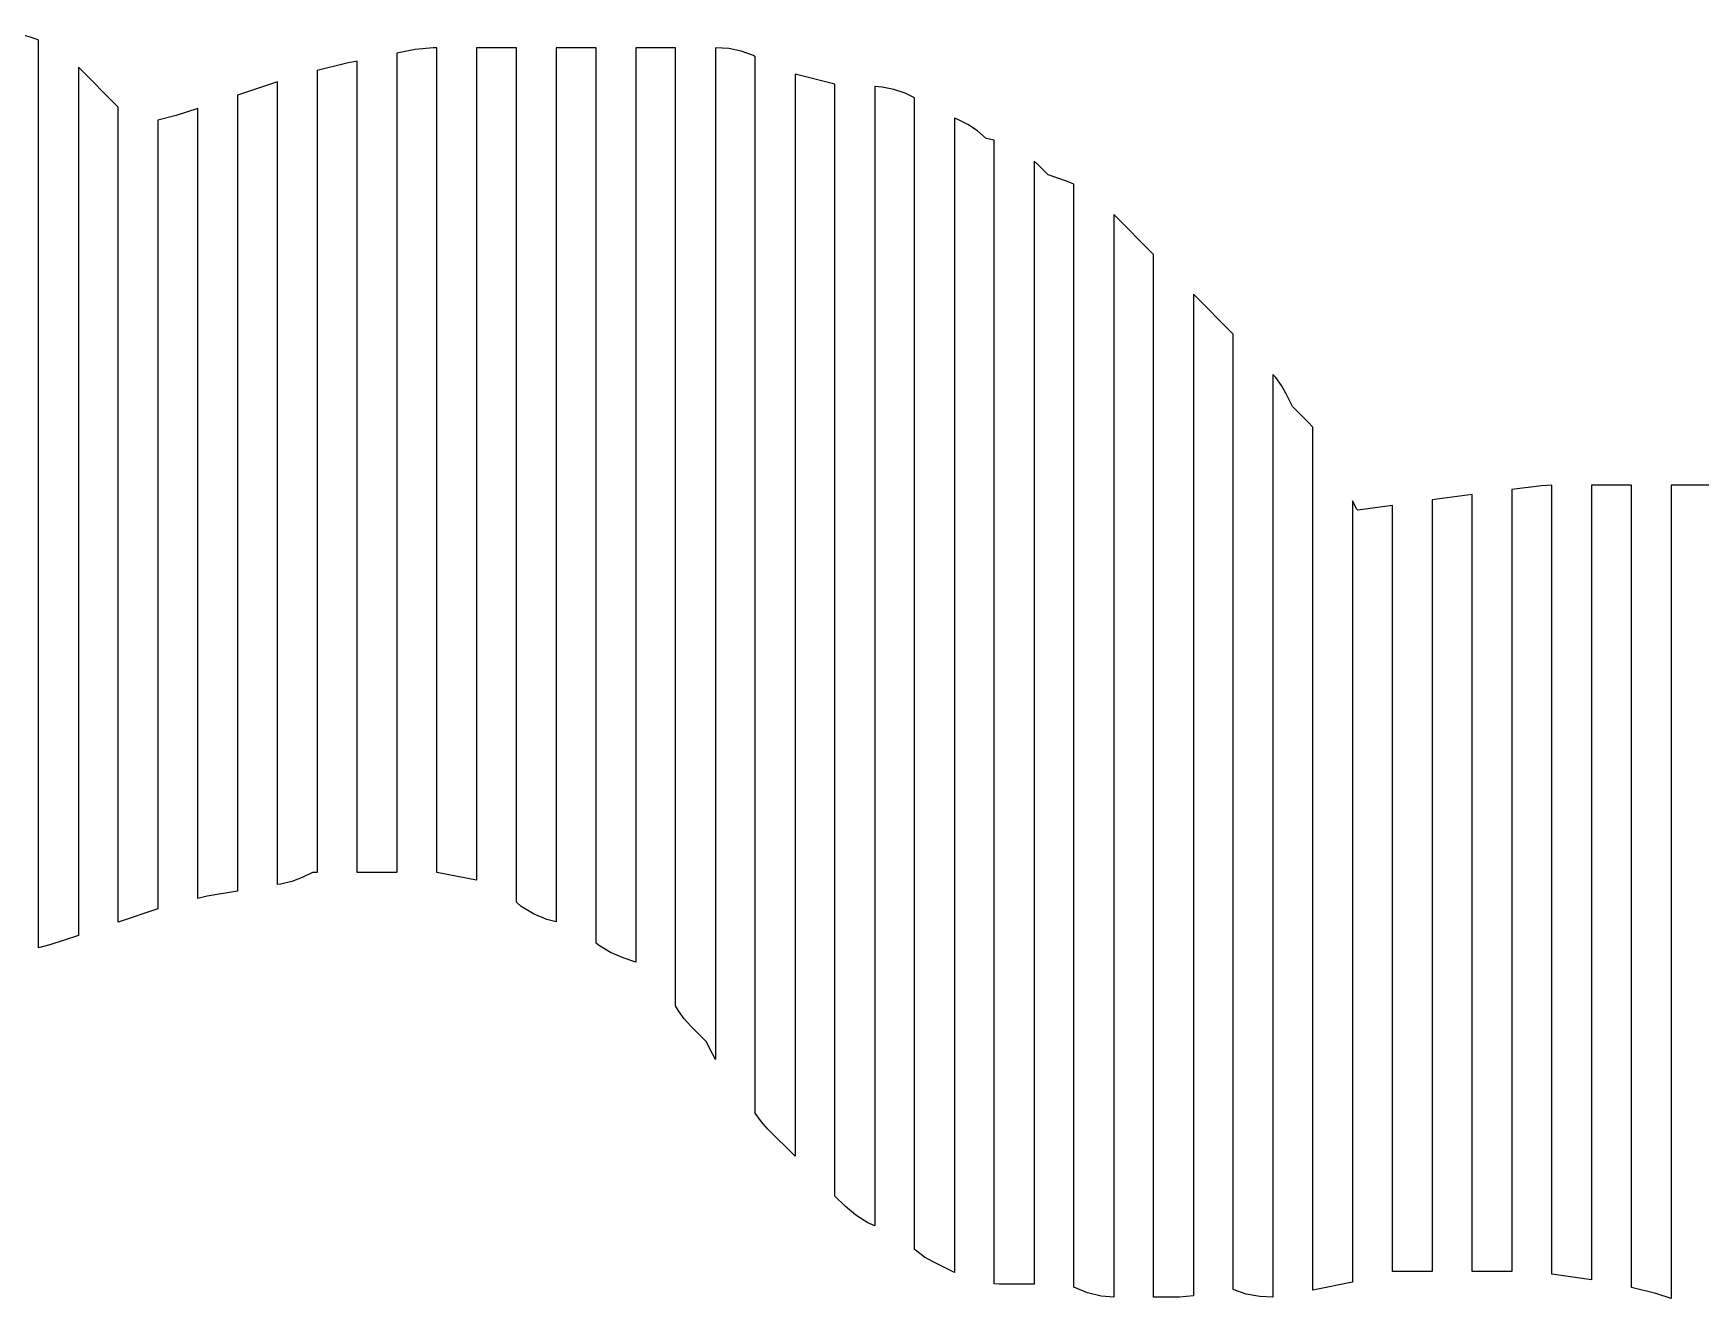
# Model space of a CAD drawing. Header units: metres. Extents: x -6 to 1890, y -8 to 898.
# Drawn here: x 937.1 to 1104.5, y 289.3 to 416.4 of the extents above; entities that cross this region are included whole.
import ezdxf

# ---------------------------------------------------------------- set-up
doc = ezdxf.new("R2010")
doc.units = ezdxf.units.M
doc.layers.add('PASSADAS_COMPLETAS', color=1, linetype='CONTINUOUS')
doc.layers.add('PECAS_2D', color=3, linetype='CONTINUOUS')

msp = doc.modelspace()

# ---------------------------------------------------------------- linework, layer by layer
at = {"layer": 'PASSADAS_COMPLETAS'}
msp.add_lwpolyline([(1105.578, 371.029), (1101.578, 371.029), (1101.578, 365.843), (1101.578, 364.546), (1101.578, 363.249), (1101.578, 360.656), (1101.578, 359.359), (1101.578, 356.766), (1101.578, 354.173), (1101.578, 352.876), (1101.578, 350.283), (1101.578, 347.689), (1101.578, 345.096), (1101.578, 342.502), (1101.578, 341.206), (1101.578, 339.909), (1101.578, 338.612), (1101.578, 337.316), (1101.578, 336.019), (1101.578, 299.712), (1101.578, 298.415), (1101.578, 297.118), (1101.578, 295.822), (1101.578, 294.525), (1101.578, 293.228), (1101.578, 291.932), (1101.578, 289.338), (1100.049, 289.848), (1097.578, 290.466), (1097.578, 293.065), (1097.578, 294.364), (1097.578, 295.663), (1097.578, 296.963), (1097.578, 298.262), (1097.578, 299.562), (1097.578, 300.861), (1097.578, 337.245), (1097.578, 338.544), (1097.578, 339.844), (1097.578, 341.143), (1097.578, 342.442), (1097.578, 345.041), (1097.578, 347.64), (1097.578, 350.239), (1097.578, 352.838), (1097.578, 355.436), (1097.578, 358.035), (1097.578, 360.634), (1097.578, 361.934), (1097.578, 364.532), (1097.578, 365.832), (1097.578, 371.029), (1093.578, 371.029), (1093.578, 364.595), (1093.578, 363.308), (1093.578, 362.021), (1093.578, 360.734), (1093.578, 359.447), (1093.578, 356.874), (1093.578, 354.3), (1093.578, 351.726), (1093.578, 347.865), (1093.578, 345.291), (1093.578, 342.718), (1093.578, 341.431), (1093.578, 340.144), (1093.578, 338.857), (1093.578, 337.57), (1093.578, 300.25), (1093.578, 298.963), (1093.578, 297.676), (1093.578, 296.389), (1093.578, 295.102), (1093.578, 291.241), (1089.578, 291.813), (1089.578, 294.41), (1089.578, 295.708), (1089.578, 297.007), (1089.578, 298.305), (1089.578, 299.604), (1089.578, 300.903), (1089.578, 302.201), (1089.578, 337.262), (1089.578, 338.56), (1089.578, 339.859), (1089.578, 341.157), (1089.578, 342.456), (1089.578, 345.053), (1089.578, 347.65), (1089.578, 350.247), (1089.578, 352.844), (1089.578, 354.143), (1089.578, 355.441), (1089.578, 356.74), (1089.578, 359.337), (1089.578, 360.635), (1089.578, 361.934), (1089.578, 363.233), (1089.578, 364.531), (1089.578, 371.024), (1088.54, 370.959), (1085.578, 370.589), (1085.578, 364.153), (1085.578, 362.866), (1085.578, 361.579), (1085.578, 360.292), (1085.578, 359.005), (1085.578, 357.718), (1085.578, 356.431), (1085.578, 355.144), (1085.578, 353.857), (1085.578, 351.283), (1085.578, 348.708), (1085.578, 346.134), (1085.578, 343.56), (1085.578, 342.273), (1085.578, 340.986), (1085.578, 339.699), (1085.578, 338.412), (1085.578, 337.125), (1085.578, 302.373), (1085.578, 301.086), (1085.578, 299.799), (1085.578, 298.512), (1085.578, 297.225), (1085.578, 295.938), (1085.578, 292.077), (1081.578, 292.077), (1081.578, 295.977), (1081.578, 297.278), (1081.578, 298.578), (1081.578, 299.878), (1081.578, 301.178), (1081.578, 303.779), (1081.578, 337.584), (1081.578, 338.884), (1081.578, 340.184), (1081.578, 341.484), (1081.578, 344.085), (1081.578, 345.385), (1081.578, 347.985), (1081.578, 349.286), (1081.578, 350.586), (1081.578, 351.886), (1081.578, 353.186), (1081.578, 354.486), (1081.578, 355.787), (1081.578, 357.087), (1081.578, 358.387), (1081.578, 359.687), (1081.578, 362.288), (1081.578, 363.588), (1081.578, 370.089), (1077.578, 369.579), (1077.578, 363.121), (1077.578, 361.829), (1077.578, 360.537), (1077.578, 359.246), (1077.578, 357.954), (1077.578, 356.662), (1077.578, 355.37), (1077.578, 354.079), (1077.578, 352.787), (1077.578, 351.495), (1077.578, 350.204), (1077.578, 348.912), (1077.578, 347.62), (1077.578, 346.328), (1077.578, 343.745), (1077.578, 342.453), (1077.578, 341.162), (1077.578, 339.87), (1077.578, 338.578), (1077.578, 337.287), (1077.578, 302.41), (1077.578, 301.119), (1077.578, 299.827), (1077.578, 298.535), (1077.578, 297.244), (1077.578, 295.952), (1077.578, 292.077), (1073.578, 292.077), (1073.578, 295.989), (1073.578, 297.292), (1073.578, 298.596), (1073.578, 299.9), (1073.578, 301.204), (1073.578, 302.508), (1073.578, 337.714), (1073.578, 339.018), (1073.578, 340.322), (1073.578, 341.626), (1073.578, 344.233), (1073.578, 345.537), (1073.578, 346.841), (1073.578, 348.145), (1073.578, 349.449), (1073.578, 350.753), (1073.578, 352.057), (1073.578, 353.361), (1073.578, 354.665), (1073.578, 355.969), (1073.578, 358.576), (1073.578, 359.88), (1073.578, 361.184), (1073.578, 362.488), (1073.578, 369.008), (1070.104, 368.512), (1070.003, 368.613), (1069.578, 369.463), (1069.578, 361.744), (1069.578, 360.457), (1069.578, 356.598), (1069.578, 355.311), (1069.578, 354.025), (1069.578, 352.738), (1069.578, 351.452), (1069.578, 350.165), (1069.578, 348.879), (1069.578, 347.592), (1069.578, 346.306), (1069.578, 345.019), (1069.578, 343.733), (1069.578, 342.446), (1069.578, 341.16), (1069.578, 339.873), (1069.578, 338.587), (1069.578, 337.3), (1069.578, 302.565), (1069.578, 301.279), (1069.578, 299.992), (1069.578, 298.706), (1069.578, 297.419), (1069.578, 296.133), (1069.578, 294.846), (1069.578, 290.987), (1065.578, 290.181), (1065.578, 294.062), (1065.578, 295.355), (1065.578, 296.649), (1065.578, 297.943), (1065.578, 299.237), (1065.578, 300.53), (1065.578, 335.46), (1065.578, 336.754), (1065.578, 338.048), (1065.578, 339.342), (1065.578, 340.635), (1065.578, 341.929), (1065.578, 343.223), (1065.578, 344.516), (1065.578, 345.81), (1065.578, 347.104), (1065.578, 348.398), (1065.578, 349.691), (1065.578, 350.985), (1065.578, 353.572), (1065.578, 354.866), (1065.578, 356.16), (1065.578, 357.454), (1065.578, 358.747), (1065.578, 360.041), (1065.578, 361.335), (1065.578, 363.922), (1065.578, 365.216), (1065.578, 366.51), (1065.578, 376.859), (1065.081, 377.412), (1063.54, 378.953), (1062.908, 380.218), (1062.426, 381.065), (1061.854, 381.858), (1061.578, 382.166), (1061.578, 373.157), (1061.578, 371.87), (1061.578, 368.009), (1061.578, 365.435), (1061.578, 362.861), (1061.578, 360.287), (1061.578, 357.713), (1061.578, 355.139), (1061.578, 353.852), (1061.578, 352.565), (1061.578, 351.278), (1061.578, 349.991), (1061.578, 347.417), (1061.578, 346.13), (1061.578, 344.843), (1061.578, 343.556), (1061.578, 342.269), (1061.578, 340.982), (1061.578, 339.695), (1061.578, 338.408), (1061.578, 337.121), (1061.578, 335.834), (1061.578, 301.086), (1061.578, 298.512), (1061.578, 297.225), (1061.578, 295.938), (1061.578, 294.651), (1061.578, 293.364), (1061.578, 289.503), (1060.245, 289.545), (1058.869, 289.803), (1057.578, 290.258), (1057.578, 294.148), (1057.578, 295.445), (1057.578, 296.741), (1057.578, 298.038), (1057.578, 299.335), (1057.578, 300.631), (1057.578, 334.343), (1057.578, 335.64), (1057.578, 336.937), (1057.578, 338.233), (1057.578, 339.53), (1057.578, 340.826), (1057.578, 342.123), (1057.578, 346.013), (1057.578, 347.31), (1057.578, 348.606), (1057.578, 349.903), (1057.578, 353.793), (1057.578, 356.386), (1057.578, 358.979), (1057.578, 361.572), (1057.578, 364.166), (1057.578, 366.759), (1057.578, 370.649), (1057.578, 373.242), (1057.578, 375.835), (1057.578, 377.132), (1057.578, 378.428), (1057.578, 386.208), (1053.578, 390.208), (1053.578, 383.759), (1053.578, 382.47), (1053.578, 379.89), (1053.578, 377.311), (1053.578, 374.731), (1053.578, 372.152), (1053.578, 368.282), (1053.578, 365.703), (1053.578, 363.123), (1053.578, 360.544), (1053.578, 357.964), (1053.578, 355.385), (1053.578, 352.805), (1053.578, 350.226), (1053.578, 345.067), (1053.578, 343.777), (1053.578, 342.487), (1053.578, 341.197), (1053.578, 338.618), (1053.578, 337.328), (1053.578, 336.038), (1053.578, 334.749), (1053.578, 301.215), (1053.578, 299.925), (1053.578, 298.635), (1053.578, 297.346), (1053.578, 296.056), (1053.578, 294.766), (1053.578, 293.476), (1053.578, 289.607), (1052.183, 289.492), (1049.578, 289.492), (1049.578, 293.37), (1049.578, 294.663), (1049.578, 295.956), (1049.578, 297.248), (1049.578, 298.541), (1049.578, 301.127), (1049.578, 333.447), (1049.578, 334.739), (1049.578, 336.032), (1049.578, 337.325), (1049.578, 338.618), (1049.578, 339.911), (1049.578, 341.203), (1049.578, 345.082), (1049.578, 347.667), (1049.578, 350.253), (1049.578, 352.839), (1049.578, 355.424), (1049.578, 358.01), (1049.578, 360.595), (1049.578, 363.181), (1049.578, 365.767), (1049.578, 368.352), (1049.578, 372.231), (1049.578, 374.816), (1049.578, 377.402), (1049.578, 379.987), (1049.578, 382.573), (1049.578, 385.159), (1049.578, 386.451), (1049.578, 387.744), (1049.578, 394.208), (1045.578, 398.208), (1045.578, 390.443), (1045.578, 389.149), (1045.578, 386.561), (1045.578, 383.973), (1045.578, 381.385), (1045.578, 378.796), (1045.578, 376.208), (1045.578, 373.62), (1045.578, 371.032), (1045.578, 367.149), (1045.578, 364.561), (1045.578, 361.973), (1045.578, 359.385), (1045.578, 356.796), (1045.578, 354.208), (1045.578, 351.62), (1045.578, 349.032), (1045.578, 346.444), (1045.578, 345.149), (1045.578, 343.855), (1045.578, 342.561), (1045.578, 341.267), (1045.578, 339.973), (1045.578, 338.679), (1045.578, 337.385), (1045.578, 299.855), (1045.578, 298.561), (1045.578, 297.267), (1045.578, 295.973), (1045.578, 294.679), (1045.578, 293.385), (1045.578, 289.503), (1044.322, 289.6), (1042.949, 289.924), (1041.578, 290.489), (1041.578, 294.353), (1041.578, 295.641), (1041.578, 296.93), (1041.578, 298.218), (1041.578, 299.506), (1041.578, 300.794), (1041.578, 343.305), (1041.578, 344.594), (1041.578, 345.882), (1041.578, 347.17), (1041.578, 349.746), (1041.578, 351.035), (1041.578, 353.611), (1041.578, 357.476), (1041.578, 360.052), (1041.578, 362.629), (1041.578, 365.205), (1041.578, 367.781), (1041.578, 370.358), (1041.578, 372.934), (1041.578, 375.511), (1041.578, 376.799), (1041.578, 379.375), (1041.578, 381.952), (1041.578, 384.528), (1041.578, 387.105), (1041.578, 389.681), (1041.578, 392.258), (1041.578, 393.546), (1041.578, 401.275), (1040.842, 401.585), (1039.002, 402.198), (1037.936, 403.265), (1037.578, 403.58), (1037.578, 397.097), (1037.578, 395.801), (1037.578, 393.208), (1037.578, 390.615), (1037.578, 388.022), (1037.578, 385.429), (1037.578, 382.836), (1037.578, 380.243), (1037.578, 377.65), (1037.578, 375.057), (1037.578, 372.464), (1037.578, 369.871), (1037.578, 367.278), (1037.578, 364.685), (1037.578, 362.092), (1037.578, 359.499), (1037.578, 356.906), (1037.578, 355.609), (1037.578, 354.313), (1037.578, 353.016), (1037.578, 351.72), (1037.578, 350.423), (1037.578, 301.156), (1037.578, 299.86), (1037.578, 298.563), (1037.578, 297.267), (1037.578, 295.97), (1037.578, 294.674), (1037.578, 290.784), (1034.087, 290.784), (1033.578, 290.823), (1033.578, 294.695), (1033.578, 295.985), (1033.578, 297.276), (1033.578, 298.566), (1033.578, 299.857), (1033.578, 301.147), (1033.578, 302.438), (1033.578, 354.056), (1033.578, 355.346), (1033.578, 356.637), (1033.578, 357.927), (1033.578, 359.218), (1033.578, 360.508), (1033.578, 363.089), (1033.578, 365.67), (1033.578, 368.251), (1033.578, 370.832), (1033.578, 373.413), (1033.578, 375.994), (1033.578, 378.574), (1033.578, 381.155), (1033.578, 383.736), (1033.578, 386.317), (1033.578, 388.898), (1033.578, 391.479), (1033.578, 394.06), (1033.578, 396.641), (1033.578, 397.931), (1033.578, 399.222), (1033.578, 405.674), (1032.766, 405.85), (1031.892, 406.618), (1030.915, 407.276), (1029.857, 407.804), (1029.578, 407.901), (1029.578, 401.46), (1029.578, 400.172), (1029.578, 397.595), (1029.578, 395.019), (1029.578, 392.443), (1029.578, 388.578), (1029.578, 386.002), (1029.578, 383.425), (1029.578, 380.849), (1029.578, 378.273), (1029.578, 375.696), (1029.578, 373.12), (1029.578, 370.544), (1029.578, 367.967), (1029.578, 365.391), (1029.578, 362.815), (1029.578, 361.526), (1029.578, 360.238), (1029.578, 358.95), (1029.578, 357.662), (1029.578, 304.846), (1029.578, 303.558), (1029.578, 302.27), (1029.578, 300.982), (1029.578, 299.694), (1029.578, 298.405), (1029.578, 297.117), (1029.578, 291.964), (1027.432, 293.038), (1026.585, 293.519), (1025.792, 294.091), (1025.578, 294.283), (1025.578, 299.481), (1025.578, 300.781), (1025.578, 302.081), (1025.578, 303.38), (1025.578, 304.68), (1025.578, 305.979), (1025.578, 307.279), (1025.578, 361.861), (1025.578, 363.161), (1025.578, 364.46), (1025.578, 365.76), (1025.578, 367.06), (1025.578, 369.659), (1025.578, 372.258), (1025.578, 374.857), (1025.578, 377.456), (1025.578, 380.055), (1025.578, 382.655), (1025.578, 385.254), (1025.578, 387.853), (1025.578, 390.452), (1025.578, 393.051), (1025.578, 395.65), (1025.578, 398.25), (1025.578, 400.849), (1025.578, 402.148), (1025.578, 403.448), (1025.578, 409.946), (1024.643, 410.408), (1023.503, 410.794), (1022.332, 411.025), (1021.578, 411.073), (1021.578, 404.573), (1021.578, 403.273), (1021.578, 400.673), (1021.578, 398.073), (1021.578, 395.473), (1021.578, 392.872), (1021.578, 390.272), (1021.578, 387.672), (1021.578, 385.072), (1021.578, 382.472), (1021.578, 379.872), (1021.578, 377.272), (1021.578, 374.671), (1021.578, 372.071), (1021.578, 369.471), (1021.578, 368.171), (1021.578, 366.871), (1021.578, 364.271), (1021.578, 309.668), (1021.578, 307.068), (1021.578, 305.768), (1021.578, 304.468), (1021.578, 303.168), (1021.578, 301.868), (1021.578, 296.667), (1020.869, 296.966), (1019.669, 297.708), (1018.604, 298.62), (1017.578, 299.646), (1017.578, 304.839), (1017.578, 306.138), (1017.578, 307.436), (1017.578, 308.734), (1017.578, 310.033), (1017.578, 311.331), (1017.578, 313.928), (1017.578, 367.162), (1017.578, 368.46), (1017.578, 369.758), (1017.578, 371.057), (1017.578, 372.355), (1017.578, 374.952), (1017.578, 377.549), (1017.578, 380.146), (1017.578, 382.742), (1017.578, 385.339), (1017.578, 387.936), (1017.578, 390.533), (1017.578, 393.129), (1017.578, 395.726), (1017.578, 398.323), (1017.578, 400.92), (1017.578, 403.516), (1017.578, 404.815), (1017.578, 406.113), (1017.578, 411.307), (1013.578, 412.307), (1013.578, 407.132), (1013.578, 405.839), (1013.578, 401.958), (1013.578, 399.371), (1013.578, 396.784), (1013.578, 394.197), (1013.578, 391.609), (1013.578, 389.022), (1013.578, 386.435), (1013.578, 383.848), (1013.578, 381.261), (1013.578, 378.674), (1013.578, 376.086), (1013.578, 373.499), (1013.578, 372.206), (1013.578, 369.618), (1013.578, 319.169), (1013.578, 317.875), (1013.578, 316.582), (1013.578, 315.288), (1013.578, 313.994), (1013.578, 312.701), (1013.578, 311.407), (1013.578, 310.114), (1013.578, 308.82), (1013.578, 303.646), (1010.848, 306.376), (1010.197, 307.101), (1009.578, 307.977), (1009.578, 314.446), (1009.578, 315.74), (1009.578, 317.034), (1009.578, 318.328), (1009.578, 319.622), (1009.578, 320.915), (1009.578, 322.209), (1009.578, 323.503), (1009.578, 371.375), (1009.578, 372.669), (1009.578, 373.963), (1009.578, 375.257), (1009.578, 376.551), (1009.578, 379.138), (1009.578, 381.726), (1009.578, 384.314), (1009.578, 386.901), (1009.578, 389.489), (1009.578, 392.077), (1009.578, 394.665), (1009.578, 397.252), (1009.578, 399.84), (1009.578, 402.428), (1009.578, 405.015), (1009.578, 406.309), (1009.578, 407.603), (1009.578, 414.072), (1009.384, 414.177), (1008.171, 414.622), (1006.913, 414.89), (1005.578, 414.978), (1005.578, 408.547), (1005.578, 407.261), (1005.578, 403.402), (1005.578, 400.829), (1005.578, 398.257), (1005.578, 395.684), (1005.578, 393.111), (1005.578, 390.539), (1005.578, 387.966), (1005.578, 385.394), (1005.578, 382.821), (1005.578, 380.249), (1005.578, 377.676), (1005.578, 376.39), (1005.578, 375.104), (1005.578, 373.817), (1005.578, 328.798), (1005.578, 326.225), (1005.578, 324.939), (1005.578, 323.652), (1005.578, 322.366), (1005.578, 321.08), (1005.578, 319.794), (1005.578, 313.362), (1005.266, 313.911), (1004.634, 315.175), (1003.093, 316.716), (1002.441, 317.442), (1001.87, 318.234), (1001.578, 318.747), (1001.578, 325.25), (1001.578, 326.55), (1001.578, 327.85), (1001.578, 329.151), (1001.578, 330.451), (1001.578, 331.752), (1001.578, 333.052), (1001.578, 374.665), (1001.578, 375.966), (1001.578, 377.266), (1001.578, 378.567), (1001.578, 381.167), (1001.578, 383.768), (1001.578, 386.369), (1001.578, 388.97), (1001.578, 391.571), (1001.578, 394.172), (1001.578, 396.772), (1001.578, 399.373), (1001.578, 401.974), (1001.578, 404.575), (1001.578, 407.176), (1001.578, 408.476), (1001.578, 409.777), (1001.578, 414.978), (997.578, 414.978), (997.578, 409.804), (997.578, 408.511), (997.578, 405.924), (997.578, 403.337), (997.578, 400.75), (997.578, 396.87), (997.578, 394.283), (997.578, 391.696), (997.578, 389.109), (997.578, 386.522), (997.578, 383.935), (997.578, 381.349), (997.578, 380.055), (997.578, 378.762), (997.578, 377.468), (997.578, 376.175), (997.578, 336.078), (997.578, 333.491), (997.578, 332.197), (997.578, 330.904), (997.578, 329.611), (997.578, 328.317), (997.578, 323.143), (996.309, 323.566), (995.017, 324.111), (993.817, 324.853), (993.578, 325.057), (993.578, 330.27), (993.578, 331.573), (993.578, 332.876), (993.578, 334.179), (993.578, 335.483), (993.578, 336.786), (993.578, 377.185), (993.578, 378.488), (993.578, 379.792), (993.578, 381.095), (993.578, 382.398), (993.578, 385.004), (993.578, 387.611), (993.578, 390.217), (993.578, 392.824), (993.578, 395.43), (993.578, 398.037), (993.578, 400.643), (993.578, 403.249), (993.578, 405.856), (993.578, 408.462), (993.578, 409.765), (993.578, 414.978), (989.578, 414.978), (989.578, 409.814), (989.578, 408.523), (989.578, 405.942), (989.578, 403.36), (989.578, 400.778), (989.578, 398.196), (989.578, 394.323), (989.578, 391.741), (989.578, 389.159), (989.578, 386.577), (989.578, 383.995), (989.578, 381.413), (989.578, 380.122), (989.578, 378.831), (989.578, 377.54), (989.578, 340.103), (989.578, 338.812), (989.578, 337.521), (989.578, 336.23), (989.578, 334.939), (989.578, 333.648), (989.578, 332.357), (989.578, 327.193), (988.627, 327.42), (987.291, 327.973), (986.067, 328.726), (985.578, 329.145), (985.578, 333.046), (985.578, 334.347), (985.578, 335.647), (985.578, 336.948), (985.578, 338.248), (985.578, 340.849), (985.578, 378.564), (985.578, 379.864), (985.578, 381.165), (985.578, 382.465), (985.578, 383.766), (985.578, 386.367), (985.578, 388.968), (985.578, 391.569), (985.578, 394.17), (985.578, 396.771), (985.578, 399.372), (985.578, 401.973), (985.578, 404.574), (985.578, 405.875), (985.578, 407.175), (985.578, 408.476), (985.578, 409.776), (985.578, 414.978), (981.578, 414.978), (981.578, 409.832), (981.578, 408.546), (981.578, 407.259), (981.578, 405.972), (981.578, 404.686), (981.578, 402.113), (981.578, 399.54), (981.578, 396.967), (981.578, 394.393), (981.578, 391.82), (981.578, 389.247), (981.578, 386.674), (981.578, 384.101), (981.578, 382.815), (981.578, 381.528), (981.578, 380.242), (981.578, 378.955), (981.578, 340.359), (981.578, 339.072), (981.578, 337.786), (981.578, 336.499), (981.578, 335.212), (981.578, 331.353), (977.578, 332.148), (977.578, 334.736), (977.578, 336.03), (977.578, 337.325), (977.578, 338.619), (977.578, 339.913), (977.578, 341.207), (977.578, 342.502), (977.578, 378.74), (977.578, 380.034), (977.578, 381.328), (977.578, 382.623), (977.578, 385.211), (977.578, 387.799), (977.578, 390.388), (977.578, 392.976), (977.578, 395.565), (977.578, 396.859), (977.578, 399.448), (977.578, 402.036), (977.578, 403.33), (977.578, 405.919), (977.578, 407.213), (977.578, 408.507), (977.578, 414.978), (977.212, 414.978), (975.427, 414.802), (973.578, 414.432), (973.578, 408.003), (973.578, 406.718), (973.578, 405.432), (973.578, 404.146), (973.578, 402.86), (973.578, 400.289), (973.578, 399.003), (973.578, 396.432), (973.578, 393.861), (973.578, 391.289), (973.578, 388.718), (973.578, 386.147), (973.578, 383.575), (973.578, 382.289), (973.578, 381.004), (973.578, 379.718), (973.578, 378.432), (973.578, 342.433), (973.578, 341.148), (973.578, 339.862), (973.578, 338.576), (973.578, 337.29), (973.578, 336.005), (973.578, 332.148), (969.578, 332.148), (969.578, 336.028), (969.578, 337.321), (969.578, 338.615), (969.578, 339.908), (969.578, 341.201), (969.578, 342.495), (969.578, 378.71), (969.578, 380.003), (969.578, 381.297), (969.578, 382.59), (969.578, 383.884), (969.578, 386.47), (969.578, 389.057), (969.578, 391.644), (969.578, 394.231), (969.578, 396.818), (969.578, 398.111), (969.578, 399.404), (969.578, 400.698), (969.578, 401.991), (969.578, 403.284), (969.578, 404.578), (969.578, 405.871), (969.578, 407.165), (969.578, 413.632), (968.542, 413.414), (965.578, 412.673), (965.578, 406.179), (965.578, 404.88), (965.578, 403.581), (965.578, 402.283), (965.578, 400.984), (965.578, 399.685), (965.578, 398.386), (965.578, 397.087), (965.578, 395.789), (965.578, 394.49), (965.578, 393.191), (965.578, 390.593), (965.578, 387.996), (965.578, 385.398), (965.578, 382.801), (965.578, 381.502), (965.578, 380.203), (965.578, 378.904), (965.578, 342.538), (965.578, 341.239), (965.578, 339.94), (965.578, 338.642), (965.578, 337.343), (965.578, 336.044), (965.578, 332.148), (965.083, 332.148), (964.076, 331.627), (963.008, 331.234), (961.904, 330.979), (961.578, 330.925), (961.578, 334.826), (961.578, 336.126), (961.578, 337.427), (961.578, 338.727), (961.578, 340.028), (961.578, 341.328), (961.578, 377.74), (961.578, 379.041), (961.578, 380.341), (961.578, 381.642), (961.578, 382.942), (961.578, 385.543), (961.578, 386.843), (961.578, 388.144), (961.578, 389.444), (961.578, 390.745), (961.578, 392.045), (961.578, 393.346), (961.578, 394.646), (961.578, 395.946), (961.578, 397.247), (961.578, 398.547), (961.578, 399.848), (961.578, 401.148), (961.578, 402.449), (961.578, 403.749), (961.578, 405.05), (961.578, 411.552), (957.578, 410.218), (957.578, 403.77), (957.578, 402.48), (957.578, 401.191), (957.578, 399.901), (957.578, 398.611), (957.578, 397.322), (957.578, 396.032), (957.578, 394.742), (957.578, 393.452), (957.578, 392.163), (957.578, 390.873), (957.578, 389.583), (957.578, 388.294), (957.578, 387.004), (957.578, 385.714), (957.578, 383.135), (957.578, 381.845), (957.578, 380.556), (957.578, 379.266), (957.578, 377.976), (957.578, 376.687), (957.578, 340.575), (957.578, 339.286), (957.578, 337.996), (957.578, 336.706), (957.578, 335.417), (957.578, 334.127), (957.578, 330.258), (954.507, 329.746), (953.578, 329.514), (953.578, 333.417), (953.578, 334.719), (953.578, 336.02), (953.578, 337.321), (953.578, 338.622), (953.578, 339.923), (953.578, 377.657), (953.578, 378.958), (953.578, 380.259), (953.578, 381.561), (953.578, 382.862), (953.578, 384.163), (953.578, 385.464), (953.578, 386.765), (953.578, 388.066), (953.578, 389.368), (953.578, 390.669), (953.578, 391.97), (953.578, 393.271), (953.578, 394.572), (953.578, 395.873), (953.578, 397.175), (953.578, 398.476), (953.578, 401.078), (953.578, 402.379), (953.578, 408.885), (951.399, 408.159), (949.578, 407.703), (949.578, 401.209), (949.578, 399.911), (949.578, 397.313), (949.578, 396.014), (949.578, 394.715), (949.578, 393.417), (949.578, 392.118), (949.578, 390.819), (949.578, 389.52), (949.578, 388.221), (949.578, 386.923), (949.578, 385.624), (949.578, 384.325), (949.578, 383.026), (949.578, 381.727), (949.578, 380.429), (949.578, 379.13), (949.578, 377.831), (949.578, 376.532), (949.578, 375.233), (949.578, 340.166), (949.578, 338.867), (949.578, 337.568), (949.578, 336.269), (949.578, 334.97), (949.578, 333.672), (949.578, 332.373), (949.578, 328.476), (945.578, 327.143), (945.578, 331.042), (945.578, 332.341), (945.578, 333.641), (945.578, 334.941), (945.578, 336.24), (945.578, 337.54), (945.578, 340.139), (945.578, 373.929), (945.578, 375.228), (945.578, 376.528), (945.578, 377.828), (945.578, 379.127), (945.578, 380.427), (945.578, 381.726), (945.578, 383.026), (945.578, 384.326), (945.578, 385.625), (945.578, 386.925), (945.578, 388.224), (945.578, 389.524), (945.578, 390.824), (945.578, 392.123), (945.578, 394.722), (945.578, 396.022), (945.578, 397.322), (945.578, 398.621), (945.578, 399.921), (945.578, 401.22), (945.578, 409.018), (941.578, 413.018), (941.578, 405.208), (941.578, 403.907), (941.578, 401.303), (941.578, 398.7), (941.578, 394.795), (941.578, 393.494), (941.578, 392.192), (941.578, 390.891), (941.578, 389.589), (941.578, 386.986), (941.578, 385.684), (941.578, 384.382), (941.578, 383.081), (941.578, 381.779), (941.578, 380.478), (941.578, 379.176), (941.578, 377.874), (941.578, 376.573), (941.578, 375.271), (941.578, 373.969), (941.578, 372.668), (941.578, 337.524), (941.578, 336.223), (941.578, 334.921), (941.578, 333.619), (941.578, 332.318), (941.578, 331.016), (941.578, 329.715), (941.578, 325.81), (938.726, 324.859), (937.578, 324.558), (937.578, 328.466), (937.578, 329.768), (937.578, 331.071), (937.578, 332.374), (937.578, 333.676), (937.578, 334.979), (937.578, 336.282), (937.578, 370.15), (937.578, 371.453), (937.578, 372.756), (937.578, 374.058), (937.578, 375.361), (937.578, 376.664), (937.578, 377.966), (937.578, 379.269), (937.578, 380.572), (937.578, 383.177), (937.578, 384.479), (937.578, 385.782), (937.578, 387.085), (937.578, 388.387), (937.578, 393.598), (937.578, 396.203), (937.578, 398.809), (937.578, 401.414), (937.578, 404.019), (937.578, 406.624), (937.578, 407.927), (937.578, 409.23), (937.578, 415.743), (937.433, 415.804), (935.594, 416.417)], dxfattribs=at)
at = {"layer": 'PECAS_2D'}
msp.add_lwpolyline([(1105.578, 371.029), (1101.578, 371.029), (1101.578, 365.843), (1101.578, 364.546), (1101.578, 363.249), (1101.578, 360.656), (1101.578, 359.359), (1101.578, 356.766), (1101.578, 354.173), (1101.578, 352.876), (1101.578, 350.283), (1101.578, 347.689), (1101.578, 345.096), (1101.578, 342.502), (1101.578, 341.206), (1101.578, 339.909), (1101.578, 338.612), (1101.578, 337.316), (1101.578, 336.019), (1101.578, 299.712), (1101.578, 298.415), (1101.578, 297.118), (1101.578, 295.822), (1101.578, 294.525), (1101.578, 293.228), (1101.578, 291.932), (1101.578, 289.338), (1100.049, 289.848), (1097.578, 290.466), (1097.578, 293.065), (1097.578, 294.364), (1097.578, 295.663), (1097.578, 296.963), (1097.578, 298.262), (1097.578, 299.562), (1097.578, 300.861), (1097.578, 337.245), (1097.578, 338.544), (1097.578, 339.844), (1097.578, 341.143), (1097.578, 342.442), (1097.578, 345.041), (1097.578, 347.64), (1097.578, 350.239), (1097.578, 352.838), (1097.578, 355.436), (1097.578, 358.035), (1097.578, 360.634), (1097.578, 361.934), (1097.578, 364.532), (1097.578, 365.832), (1097.578, 371.029), (1093.578, 371.029), (1093.578, 364.595), (1093.578, 363.308), (1093.578, 362.021), (1093.578, 360.734), (1093.578, 359.447), (1093.578, 356.874), (1093.578, 354.3), (1093.578, 351.726), (1093.578, 347.865), (1093.578, 345.291), (1093.578, 342.718), (1093.578, 341.431), (1093.578, 340.144), (1093.578, 338.857), (1093.578, 337.57), (1093.578, 300.25), (1093.578, 298.963), (1093.578, 297.676), (1093.578, 296.389), (1093.578, 295.102), (1093.578, 291.241), (1089.578, 291.813), (1089.578, 294.41), (1089.578, 295.708), (1089.578, 297.007), (1089.578, 298.305), (1089.578, 299.604), (1089.578, 300.903), (1089.578, 302.201), (1089.578, 337.262), (1089.578, 338.56), (1089.578, 339.859), (1089.578, 341.157), (1089.578, 342.456), (1089.578, 345.053), (1089.578, 347.65), (1089.578, 350.247), (1089.578, 352.844), (1089.578, 354.143), (1089.578, 355.441), (1089.578, 356.74), (1089.578, 359.337), (1089.578, 360.635), (1089.578, 361.934), (1089.578, 363.233), (1089.578, 364.531), (1089.578, 371.024), (1088.54, 370.959), (1085.578, 370.589), (1085.578, 364.153), (1085.578, 362.866), (1085.578, 361.579), (1085.578, 360.292), (1085.578, 359.005), (1085.578, 357.718), (1085.578, 356.431), (1085.578, 355.144), (1085.578, 353.857), (1085.578, 351.283), (1085.578, 348.708), (1085.578, 346.134), (1085.578, 343.56), (1085.578, 342.273), (1085.578, 340.986), (1085.578, 339.699), (1085.578, 338.412), (1085.578, 337.125), (1085.578, 302.373), (1085.578, 301.086), (1085.578, 299.799), (1085.578, 298.512), (1085.578, 297.225), (1085.578, 295.938), (1085.578, 292.077), (1081.578, 292.077), (1081.578, 295.977), (1081.578, 297.278), (1081.578, 298.578), (1081.578, 299.878), (1081.578, 301.178), (1081.578, 303.779), (1081.578, 337.584), (1081.578, 338.884), (1081.578, 340.184), (1081.578, 341.484), (1081.578, 344.085), (1081.578, 345.385), (1081.578, 347.985), (1081.578, 349.286), (1081.578, 350.586), (1081.578, 351.886), (1081.578, 353.186), (1081.578, 354.486), (1081.578, 355.787), (1081.578, 357.087), (1081.578, 358.387), (1081.578, 359.687), (1081.578, 362.288), (1081.578, 363.588), (1081.578, 370.089), (1077.578, 369.579), (1077.578, 363.121), (1077.578, 361.829), (1077.578, 360.537), (1077.578, 359.246), (1077.578, 357.954), (1077.578, 356.662), (1077.578, 355.37), (1077.578, 354.079), (1077.578, 352.787), (1077.578, 351.495), (1077.578, 350.204), (1077.578, 348.912), (1077.578, 347.62), (1077.578, 346.328), (1077.578, 343.745), (1077.578, 342.453), (1077.578, 341.162), (1077.578, 339.87), (1077.578, 338.578), (1077.578, 337.287), (1077.578, 302.41), (1077.578, 301.119), (1077.578, 299.827), (1077.578, 298.535), (1077.578, 297.244), (1077.578, 295.952), (1077.578, 292.077), (1073.578, 292.077), (1073.578, 295.989), (1073.578, 297.292), (1073.578, 298.596), (1073.578, 299.9), (1073.578, 301.204), (1073.578, 302.508), (1073.578, 337.714), (1073.578, 339.018), (1073.578, 340.322), (1073.578, 341.626), (1073.578, 344.233), (1073.578, 345.537), (1073.578, 346.841), (1073.578, 348.145), (1073.578, 349.449), (1073.578, 350.753), (1073.578, 352.057), (1073.578, 353.361), (1073.578, 354.665), (1073.578, 355.969), (1073.578, 358.576), (1073.578, 359.88), (1073.578, 361.184), (1073.578, 362.488), (1073.578, 369.008), (1070.104, 368.512), (1070.003, 368.613), (1069.578, 369.463), (1069.578, 361.744), (1069.578, 360.457), (1069.578, 356.598), (1069.578, 355.311), (1069.578, 354.025), (1069.578, 352.738), (1069.578, 351.452), (1069.578, 350.165), (1069.578, 348.879), (1069.578, 347.592), (1069.578, 346.306), (1069.578, 345.019), (1069.578, 343.733), (1069.578, 342.446), (1069.578, 341.16), (1069.578, 339.873), (1069.578, 338.587), (1069.578, 337.3), (1069.578, 302.565), (1069.578, 301.279), (1069.578, 299.992), (1069.578, 298.706), (1069.578, 297.419), (1069.578, 296.133), (1069.578, 294.846), (1069.578, 290.987), (1065.578, 290.181), (1065.578, 294.062), (1065.578, 295.355), (1065.578, 296.649), (1065.578, 297.943), (1065.578, 299.237), (1065.578, 300.53), (1065.578, 335.46), (1065.578, 336.754), (1065.578, 338.048), (1065.578, 339.342), (1065.578, 340.635), (1065.578, 341.929), (1065.578, 343.223), (1065.578, 344.516), (1065.578, 345.81), (1065.578, 347.104), (1065.578, 348.398), (1065.578, 349.691), (1065.578, 350.985), (1065.578, 353.572), (1065.578, 354.866), (1065.578, 356.16), (1065.578, 357.454), (1065.578, 358.747), (1065.578, 360.041), (1065.578, 361.335), (1065.578, 363.922), (1065.578, 365.216), (1065.578, 366.51), (1065.578, 376.859), (1065.081, 377.412), (1063.54, 378.953), (1062.908, 380.218), (1062.426, 381.065), (1061.854, 381.858), (1061.578, 382.166), (1061.578, 373.157), (1061.578, 371.87), (1061.578, 368.009), (1061.578, 365.435), (1061.578, 362.861), (1061.578, 360.287), (1061.578, 357.713), (1061.578, 355.139), (1061.578, 353.852), (1061.578, 352.565), (1061.578, 351.278), (1061.578, 349.991), (1061.578, 347.417), (1061.578, 346.13), (1061.578, 344.843), (1061.578, 343.556), (1061.578, 342.269), (1061.578, 340.982), (1061.578, 339.695), (1061.578, 338.408), (1061.578, 337.121), (1061.578, 335.834), (1061.578, 301.086), (1061.578, 298.512), (1061.578, 297.225), (1061.578, 295.938), (1061.578, 294.651), (1061.578, 293.364), (1061.578, 289.503), (1060.245, 289.545), (1058.869, 289.803), (1057.578, 290.258), (1057.578, 294.148), (1057.578, 295.445), (1057.578, 296.741), (1057.578, 298.038), (1057.578, 299.335), (1057.578, 300.631), (1057.578, 334.343), (1057.578, 335.64), (1057.578, 336.937), (1057.578, 338.233), (1057.578, 339.53), (1057.578, 340.826), (1057.578, 342.123), (1057.578, 346.013), (1057.578, 347.31), (1057.578, 348.606), (1057.578, 349.903), (1057.578, 353.793), (1057.578, 356.386), (1057.578, 358.979), (1057.578, 361.572), (1057.578, 364.166), (1057.578, 366.759), (1057.578, 370.649), (1057.578, 373.242), (1057.578, 375.835), (1057.578, 377.132), (1057.578, 378.428), (1057.578, 386.208), (1053.578, 390.208), (1053.578, 383.759), (1053.578, 382.47), (1053.578, 379.89), (1053.578, 377.311), (1053.578, 374.731), (1053.578, 372.152), (1053.578, 368.282), (1053.578, 365.703), (1053.578, 363.123), (1053.578, 360.544), (1053.578, 357.964), (1053.578, 355.385), (1053.578, 352.805), (1053.578, 350.226), (1053.578, 345.067), (1053.578, 343.777), (1053.578, 342.487), (1053.578, 341.197), (1053.578, 338.618), (1053.578, 337.328), (1053.578, 336.038), (1053.578, 334.749), (1053.578, 301.215), (1053.578, 299.925), (1053.578, 298.635), (1053.578, 297.346), (1053.578, 296.056), (1053.578, 294.766), (1053.578, 293.476), (1053.578, 289.607), (1052.183, 289.492), (1049.578, 289.492), (1049.578, 293.37), (1049.578, 294.663), (1049.578, 295.956), (1049.578, 297.248), (1049.578, 298.541), (1049.578, 301.127), (1049.578, 333.447), (1049.578, 334.739), (1049.578, 336.032), (1049.578, 337.325), (1049.578, 338.618), (1049.578, 339.911), (1049.578, 341.203), (1049.578, 345.082), (1049.578, 347.667), (1049.578, 350.253), (1049.578, 352.839), (1049.578, 355.424), (1049.578, 358.01), (1049.578, 360.595), (1049.578, 363.181), (1049.578, 365.767), (1049.578, 368.352), (1049.578, 372.231), (1049.578, 374.816), (1049.578, 377.402), (1049.578, 379.987), (1049.578, 382.573), (1049.578, 385.159), (1049.578, 386.451), (1049.578, 387.744), (1049.578, 394.208), (1045.578, 398.208), (1045.578, 390.443), (1045.578, 389.149), (1045.578, 386.561), (1045.578, 383.973), (1045.578, 381.385), (1045.578, 378.796), (1045.578, 376.208), (1045.578, 373.62), (1045.578, 371.032), (1045.578, 367.149), (1045.578, 364.561), (1045.578, 361.973), (1045.578, 359.385), (1045.578, 356.796), (1045.578, 354.208), (1045.578, 351.62), (1045.578, 349.032), (1045.578, 346.444), (1045.578, 345.149), (1045.578, 343.855), (1045.578, 342.561), (1045.578, 341.267), (1045.578, 339.973), (1045.578, 338.679), (1045.578, 337.385), (1045.578, 299.855), (1045.578, 298.561), (1045.578, 297.267), (1045.578, 295.973), (1045.578, 294.679), (1045.578, 293.385), (1045.578, 289.503), (1044.322, 289.6), (1042.949, 289.924), (1041.578, 290.489), (1041.578, 294.353), (1041.578, 295.641), (1041.578, 296.93), (1041.578, 298.218), (1041.578, 299.506), (1041.578, 300.794), (1041.578, 343.305), (1041.578, 344.594), (1041.578, 345.882), (1041.578, 347.17), (1041.578, 349.746), (1041.578, 351.035), (1041.578, 353.611), (1041.578, 357.476), (1041.578, 360.052), (1041.578, 362.629), (1041.578, 365.205), (1041.578, 367.781), (1041.578, 370.358), (1041.578, 372.934), (1041.578, 375.511), (1041.578, 376.799), (1041.578, 379.375), (1041.578, 381.952), (1041.578, 384.528), (1041.578, 387.105), (1041.578, 389.681), (1041.578, 392.258), (1041.578, 393.546), (1041.578, 401.275), (1040.842, 401.585), (1039.002, 402.198), (1037.936, 403.265), (1037.578, 403.58), (1037.578, 397.097), (1037.578, 395.801), (1037.578, 393.208), (1037.578, 390.615), (1037.578, 388.022), (1037.578, 385.429), (1037.578, 382.836), (1037.578, 380.243), (1037.578, 377.65), (1037.578, 375.057), (1037.578, 372.464), (1037.578, 369.871), (1037.578, 367.278), (1037.578, 364.685), (1037.578, 362.092), (1037.578, 359.499), (1037.578, 356.906), (1037.578, 355.609), (1037.578, 354.313), (1037.578, 353.016), (1037.578, 351.72), (1037.578, 350.423), (1037.578, 301.156), (1037.578, 299.86), (1037.578, 298.563), (1037.578, 297.267), (1037.578, 295.97), (1037.578, 294.674), (1037.578, 290.784), (1034.087, 290.784), (1033.578, 290.823), (1033.578, 294.695), (1033.578, 295.985), (1033.578, 297.276), (1033.578, 298.566), (1033.578, 299.857), (1033.578, 301.147), (1033.578, 302.438), (1033.578, 354.056), (1033.578, 355.346), (1033.578, 356.637), (1033.578, 357.927), (1033.578, 359.218), (1033.578, 360.508), (1033.578, 363.089), (1033.578, 365.67), (1033.578, 368.251), (1033.578, 370.832), (1033.578, 373.413), (1033.578, 375.994), (1033.578, 378.574), (1033.578, 381.155), (1033.578, 383.736), (1033.578, 386.317), (1033.578, 388.898), (1033.578, 391.479), (1033.578, 394.06), (1033.578, 396.641), (1033.578, 397.931), (1033.578, 399.222), (1033.578, 405.674), (1032.766, 405.85), (1031.892, 406.618), (1030.915, 407.276), (1029.857, 407.804), (1029.578, 407.901), (1029.578, 401.46), (1029.578, 400.172), (1029.578, 397.595), (1029.578, 395.019), (1029.578, 392.443), (1029.578, 388.578), (1029.578, 386.002), (1029.578, 383.425), (1029.578, 380.849), (1029.578, 378.273), (1029.578, 375.696), (1029.578, 373.12), (1029.578, 370.544), (1029.578, 367.967), (1029.578, 365.391), (1029.578, 362.815), (1029.578, 361.526), (1029.578, 360.238), (1029.578, 358.95), (1029.578, 357.662), (1029.578, 304.846), (1029.578, 303.558), (1029.578, 302.27), (1029.578, 300.982), (1029.578, 299.694), (1029.578, 298.405), (1029.578, 297.117), (1029.578, 291.964), (1027.432, 293.038), (1026.585, 293.519), (1025.792, 294.091), (1025.578, 294.283), (1025.578, 299.481), (1025.578, 300.781), (1025.578, 302.081), (1025.578, 303.38), (1025.578, 304.68), (1025.578, 305.979), (1025.578, 307.279), (1025.578, 361.861), (1025.578, 363.161), (1025.578, 364.46), (1025.578, 365.76), (1025.578, 367.06), (1025.578, 369.659), (1025.578, 372.258), (1025.578, 374.857), (1025.578, 377.456), (1025.578, 380.055), (1025.578, 382.655), (1025.578, 385.254), (1025.578, 387.853), (1025.578, 390.452), (1025.578, 393.051), (1025.578, 395.65), (1025.578, 398.25), (1025.578, 400.849), (1025.578, 402.148), (1025.578, 403.448), (1025.578, 409.946), (1024.643, 410.408), (1023.503, 410.794), (1022.332, 411.025), (1021.578, 411.073), (1021.578, 404.573), (1021.578, 403.273), (1021.578, 400.673), (1021.578, 398.073), (1021.578, 395.473), (1021.578, 392.872), (1021.578, 390.272), (1021.578, 387.672), (1021.578, 385.072), (1021.578, 382.472), (1021.578, 379.872), (1021.578, 377.272), (1021.578, 374.671), (1021.578, 372.071), (1021.578, 369.471), (1021.578, 368.171), (1021.578, 366.871), (1021.578, 364.271), (1021.578, 309.668), (1021.578, 307.068), (1021.578, 305.768), (1021.578, 304.468), (1021.578, 303.168), (1021.578, 301.868), (1021.578, 296.667), (1020.869, 296.966), (1019.669, 297.708), (1018.604, 298.62), (1017.578, 299.646), (1017.578, 304.839), (1017.578, 306.138), (1017.578, 307.436), (1017.578, 308.734), (1017.578, 310.033), (1017.578, 311.331), (1017.578, 313.928), (1017.578, 367.162), (1017.578, 368.46), (1017.578, 369.758), (1017.578, 371.057), (1017.578, 372.355), (1017.578, 374.952), (1017.578, 377.549), (1017.578, 380.146), (1017.578, 382.742), (1017.578, 385.339), (1017.578, 387.936), (1017.578, 390.533), (1017.578, 393.129), (1017.578, 395.726), (1017.578, 398.323), (1017.578, 400.92), (1017.578, 403.516), (1017.578, 404.815), (1017.578, 406.113), (1017.578, 411.307), (1013.578, 412.307), (1013.578, 407.132), (1013.578, 405.839), (1013.578, 401.958), (1013.578, 399.371), (1013.578, 396.784), (1013.578, 394.197), (1013.578, 391.609), (1013.578, 389.022), (1013.578, 386.435), (1013.578, 383.848), (1013.578, 381.261), (1013.578, 378.674), (1013.578, 376.086), (1013.578, 373.499), (1013.578, 372.206), (1013.578, 369.618), (1013.578, 319.169), (1013.578, 317.875), (1013.578, 316.582), (1013.578, 315.288), (1013.578, 313.994), (1013.578, 312.701), (1013.578, 311.407), (1013.578, 310.114), (1013.578, 308.82), (1013.578, 303.646), (1010.848, 306.376), (1010.197, 307.101), (1009.578, 307.977), (1009.578, 314.446), (1009.578, 315.74), (1009.578, 317.034), (1009.578, 318.328), (1009.578, 319.622), (1009.578, 320.915), (1009.578, 322.209), (1009.578, 323.503), (1009.578, 371.375), (1009.578, 372.669), (1009.578, 373.963), (1009.578, 375.257), (1009.578, 376.551), (1009.578, 379.138), (1009.578, 381.726), (1009.578, 384.314), (1009.578, 386.901), (1009.578, 389.489), (1009.578, 392.077), (1009.578, 394.665), (1009.578, 397.252), (1009.578, 399.84), (1009.578, 402.428), (1009.578, 405.015), (1009.578, 406.309), (1009.578, 407.603), (1009.578, 414.072), (1009.384, 414.177), (1008.171, 414.622), (1006.913, 414.89), (1005.578, 414.978), (1005.578, 408.547), (1005.578, 407.261), (1005.578, 403.402), (1005.578, 400.829), (1005.578, 398.257), (1005.578, 395.684), (1005.578, 393.111), (1005.578, 390.539), (1005.578, 387.966), (1005.578, 385.394), (1005.578, 382.821), (1005.578, 380.249), (1005.578, 377.676), (1005.578, 376.39), (1005.578, 375.104), (1005.578, 373.817), (1005.578, 328.798), (1005.578, 326.225), (1005.578, 324.939), (1005.578, 323.652), (1005.578, 322.366), (1005.578, 321.08), (1005.578, 319.794), (1005.578, 313.362), (1005.266, 313.911), (1004.634, 315.175), (1003.093, 316.716), (1002.441, 317.442), (1001.87, 318.234), (1001.578, 318.747), (1001.578, 325.25), (1001.578, 326.55), (1001.578, 327.85), (1001.578, 329.151), (1001.578, 330.451), (1001.578, 331.752), (1001.578, 333.052), (1001.578, 374.665), (1001.578, 375.966), (1001.578, 377.266), (1001.578, 378.567), (1001.578, 381.167), (1001.578, 383.768), (1001.578, 386.369), (1001.578, 388.97), (1001.578, 391.571), (1001.578, 394.172), (1001.578, 396.772), (1001.578, 399.373), (1001.578, 401.974), (1001.578, 404.575), (1001.578, 407.176), (1001.578, 408.476), (1001.578, 409.777), (1001.578, 414.978), (997.578, 414.978), (997.578, 409.804), (997.578, 408.511), (997.578, 405.924), (997.578, 403.337), (997.578, 400.75), (997.578, 396.87), (997.578, 394.283), (997.578, 391.696), (997.578, 389.109), (997.578, 386.522), (997.578, 383.935), (997.578, 381.349), (997.578, 380.055), (997.578, 378.762), (997.578, 377.468), (997.578, 376.175), (997.578, 336.078), (997.578, 333.491), (997.578, 332.197), (997.578, 330.904), (997.578, 329.611), (997.578, 328.317), (997.578, 323.143), (996.309, 323.566), (995.017, 324.111), (993.817, 324.853), (993.578, 325.057), (993.578, 330.27), (993.578, 331.573), (993.578, 332.876), (993.578, 334.179), (993.578, 335.483), (993.578, 336.786), (993.578, 377.185), (993.578, 378.488), (993.578, 379.792), (993.578, 381.095), (993.578, 382.398), (993.578, 385.004), (993.578, 387.611), (993.578, 390.217), (993.578, 392.824), (993.578, 395.43), (993.578, 398.037), (993.578, 400.643), (993.578, 403.249), (993.578, 405.856), (993.578, 408.462), (993.578, 409.765), (993.578, 414.978), (989.578, 414.978), (989.578, 409.814), (989.578, 408.523), (989.578, 405.942), (989.578, 403.36), (989.578, 400.778), (989.578, 398.196), (989.578, 394.323), (989.578, 391.741), (989.578, 389.159), (989.578, 386.577), (989.578, 383.995), (989.578, 381.413), (989.578, 380.122), (989.578, 378.831), (989.578, 377.54), (989.578, 340.103), (989.578, 338.812), (989.578, 337.521), (989.578, 336.23), (989.578, 334.939), (989.578, 333.648), (989.578, 332.357), (989.578, 327.193), (988.627, 327.42), (987.291, 327.973), (986.067, 328.726), (985.578, 329.145), (985.578, 333.046), (985.578, 334.347), (985.578, 335.647), (985.578, 336.948), (985.578, 338.248), (985.578, 340.849), (985.578, 378.564), (985.578, 379.864), (985.578, 381.165), (985.578, 382.465), (985.578, 383.766), (985.578, 386.367), (985.578, 388.968), (985.578, 391.569), (985.578, 394.17), (985.578, 396.771), (985.578, 399.372), (985.578, 401.973), (985.578, 404.574), (985.578, 405.875), (985.578, 407.175), (985.578, 408.476), (985.578, 409.776), (985.578, 414.978), (981.578, 414.978), (981.578, 409.832), (981.578, 408.546), (981.578, 407.259), (981.578, 405.972), (981.578, 404.686), (981.578, 402.113), (981.578, 399.54), (981.578, 396.967), (981.578, 394.393), (981.578, 391.82), (981.578, 389.247), (981.578, 386.674), (981.578, 384.101), (981.578, 382.815), (981.578, 381.528), (981.578, 380.242), (981.578, 378.955), (981.578, 340.359), (981.578, 339.072), (981.578, 337.786), (981.578, 336.499), (981.578, 335.212), (981.578, 331.353), (977.578, 332.148), (977.578, 334.736), (977.578, 336.03), (977.578, 337.325), (977.578, 338.619), (977.578, 339.913), (977.578, 341.207), (977.578, 342.502), (977.578, 378.74), (977.578, 380.034), (977.578, 381.328), (977.578, 382.623), (977.578, 385.211), (977.578, 387.799), (977.578, 390.388), (977.578, 392.976), (977.578, 395.565), (977.578, 396.859), (977.578, 399.448), (977.578, 402.036), (977.578, 403.33), (977.578, 405.919), (977.578, 407.213), (977.578, 408.507), (977.578, 414.978), (977.212, 414.978), (975.427, 414.802), (973.578, 414.432), (973.578, 408.003), (973.578, 406.718), (973.578, 405.432), (973.578, 404.146), (973.578, 402.86), (973.578, 400.289), (973.578, 399.003), (973.578, 396.432), (973.578, 393.861), (973.578, 391.289), (973.578, 388.718), (973.578, 386.147), (973.578, 383.575), (973.578, 382.289), (973.578, 381.004), (973.578, 379.718), (973.578, 378.432), (973.578, 342.433), (973.578, 341.148), (973.578, 339.862), (973.578, 338.576), (973.578, 337.29), (973.578, 336.005), (973.578, 332.148), (969.578, 332.148), (969.578, 336.028), (969.578, 337.321), (969.578, 338.615), (969.578, 339.908), (969.578, 341.201), (969.578, 342.495), (969.578, 378.71), (969.578, 380.003), (969.578, 381.297), (969.578, 382.59), (969.578, 383.884), (969.578, 386.47), (969.578, 389.057), (969.578, 391.644), (969.578, 394.231), (969.578, 396.818), (969.578, 398.111), (969.578, 399.404), (969.578, 400.698), (969.578, 401.991), (969.578, 403.284), (969.578, 404.578), (969.578, 405.871), (969.578, 407.165), (969.578, 413.632), (968.542, 413.414), (965.578, 412.673), (965.578, 406.179), (965.578, 404.88), (965.578, 403.581), (965.578, 402.283), (965.578, 400.984), (965.578, 399.685), (965.578, 398.386), (965.578, 397.087), (965.578, 395.789), (965.578, 394.49), (965.578, 393.191), (965.578, 390.593), (965.578, 387.996), (965.578, 385.398), (965.578, 382.801), (965.578, 381.502), (965.578, 380.203), (965.578, 378.904), (965.578, 342.538), (965.578, 341.239), (965.578, 339.94), (965.578, 338.642), (965.578, 337.343), (965.578, 336.044), (965.578, 332.148), (965.083, 332.148), (964.076, 331.627), (963.008, 331.234), (961.904, 330.979), (961.578, 330.925), (961.578, 334.826), (961.578, 336.126), (961.578, 337.427), (961.578, 338.727), (961.578, 340.028), (961.578, 341.328), (961.578, 377.74), (961.578, 379.041), (961.578, 380.341), (961.578, 381.642), (961.578, 382.942), (961.578, 385.543), (961.578, 386.843), (961.578, 388.144), (961.578, 389.444), (961.578, 390.745), (961.578, 392.045), (961.578, 393.346), (961.578, 394.646), (961.578, 395.946), (961.578, 397.247), (961.578, 398.547), (961.578, 399.848), (961.578, 401.148), (961.578, 402.449), (961.578, 403.749), (961.578, 405.05), (961.578, 411.552), (957.578, 410.218), (957.578, 403.77), (957.578, 402.48), (957.578, 401.191), (957.578, 399.901), (957.578, 398.611), (957.578, 397.322), (957.578, 396.032), (957.578, 394.742), (957.578, 393.452), (957.578, 392.163), (957.578, 390.873), (957.578, 389.583), (957.578, 388.294), (957.578, 387.004), (957.578, 385.714), (957.578, 383.135), (957.578, 381.845), (957.578, 380.556), (957.578, 379.266), (957.578, 377.976), (957.578, 376.687), (957.578, 340.575), (957.578, 339.286), (957.578, 337.996), (957.578, 336.706), (957.578, 335.417), (957.578, 334.127), (957.578, 330.258), (954.507, 329.746), (953.578, 329.514), (953.578, 333.417), (953.578, 334.719), (953.578, 336.02), (953.578, 337.321), (953.578, 338.622), (953.578, 339.923), (953.578, 377.657), (953.578, 378.958), (953.578, 380.259), (953.578, 381.561), (953.578, 382.862), (953.578, 384.163), (953.578, 385.464), (953.578, 386.765), (953.578, 388.066), (953.578, 389.368), (953.578, 390.669), (953.578, 391.97), (953.578, 393.271), (953.578, 394.572), (953.578, 395.873), (953.578, 397.175), (953.578, 398.476), (953.578, 401.078), (953.578, 402.379), (953.578, 408.885), (951.399, 408.159), (949.578, 407.703), (949.578, 401.209), (949.578, 399.911), (949.578, 397.313), (949.578, 396.014), (949.578, 394.715), (949.578, 393.417), (949.578, 392.118), (949.578, 390.819), (949.578, 389.52), (949.578, 388.221), (949.578, 386.923), (949.578, 385.624), (949.578, 384.325), (949.578, 383.026), (949.578, 381.727), (949.578, 380.429), (949.578, 379.13), (949.578, 377.831), (949.578, 376.532), (949.578, 375.233), (949.578, 340.166), (949.578, 338.867), (949.578, 337.568), (949.578, 336.269), (949.578, 334.97), (949.578, 333.672), (949.578, 332.373), (949.578, 328.476), (945.578, 327.143), (945.578, 331.042), (945.578, 332.341), (945.578, 333.641), (945.578, 334.941), (945.578, 336.24), (945.578, 337.54), (945.578, 340.139), (945.578, 373.929), (945.578, 375.228), (945.578, 376.528), (945.578, 377.828), (945.578, 379.127), (945.578, 380.427), (945.578, 381.726), (945.578, 383.026), (945.578, 384.326), (945.578, 385.625), (945.578, 386.925), (945.578, 388.224), (945.578, 389.524), (945.578, 390.824), (945.578, 392.123), (945.578, 394.722), (945.578, 396.022), (945.578, 397.322), (945.578, 398.621), (945.578, 399.921), (945.578, 401.22), (945.578, 409.018), (941.578, 413.018), (941.578, 405.208), (941.578, 403.907), (941.578, 401.303), (941.578, 398.7), (941.578, 394.795), (941.578, 393.494), (941.578, 392.192), (941.578, 390.891), (941.578, 389.589), (941.578, 386.986), (941.578, 385.684), (941.578, 384.382), (941.578, 383.081), (941.578, 381.779), (941.578, 380.478), (941.578, 379.176), (941.578, 377.874), (941.578, 376.573), (941.578, 375.271), (941.578, 373.969), (941.578, 372.668), (941.578, 337.524), (941.578, 336.223), (941.578, 334.921), (941.578, 333.619), (941.578, 332.318), (941.578, 331.016), (941.578, 329.715), (941.578, 325.81), (938.726, 324.859), (937.578, 324.558), (937.578, 328.466), (937.578, 329.768), (937.578, 331.071), (937.578, 332.374), (937.578, 333.676), (937.578, 334.979), (937.578, 336.282), (937.578, 370.15), (937.578, 371.453), (937.578, 372.756), (937.578, 374.058), (937.578, 375.361), (937.578, 376.664), (937.578, 377.966), (937.578, 379.269), (937.578, 380.572), (937.578, 383.177), (937.578, 384.479), (937.578, 385.782), (937.578, 387.085), (937.578, 388.387), (937.578, 393.598), (937.578, 396.203), (937.578, 398.809), (937.578, 401.414), (937.578, 404.019), (937.578, 406.624), (937.578, 407.927), (937.578, 409.23), (937.578, 415.743), (937.433, 415.804), (935.594, 416.417)], dxfattribs=at)

doc.saveas('drawing.dxf')
